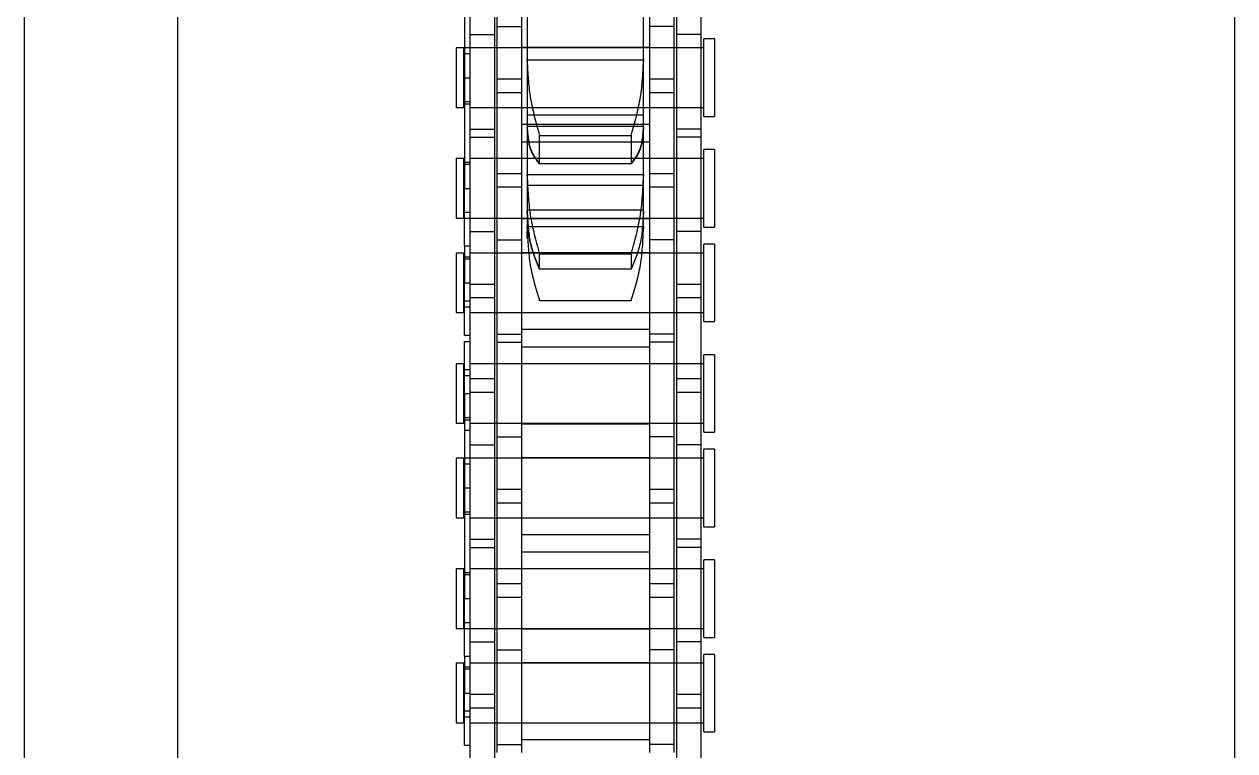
# Model space of a CAD drawing. Header units: metres. Extents: x 0 to 63075, y 0 to 44550.
# Drawn here: x 13957.4 to 14032.4, y 27807.5 to 27852.5 of the extents above; entities that cross this region are included whole.
import ezdxf

# ---------------------------------------------------------------- set-up
doc = ezdxf.new("R2010")
doc.units = ezdxf.units.M
doc.header["$LTSCALE"] = 75
doc.linetypes.add('HIDDEN2', pattern=[4.7625, 3.175, -1.5875])
for name, color, linetype in [('SDM', 7, 'Continuous'), ('SL4', 4, 'Continuous'), ('ST1', 7, 'HIDDEN2')]:
    doc.layers.add(name, color=color, linetype=linetype)

# ---------------------------------------------------------------- blocks, each defined once
blk = doc.blocks.new('A$Ca53c419a')
at = {"layer": 'SL4'}
for p, q in [((3664.713, 495.765), (2339.738, 495.765)), ((2339.738, 486.24), (3664.713, 486.24)), ((2339.738, 420.765), (3664.713, 420.765))]:
    blk.add_line(p, q, dxfattribs=at)
at = {"layer": 'ST1'}
for p, q in [((3664.713, 491.003), (2339.738, 491.003)), ((2339.738, 486.24), (3664.713, 486.24)), ((3383.172, 469), (3379.482, 469)), ((3379.482, 469), (3379.482, 468.526)), ((3383.172, 468.526), (3383.172, 469)), ((3389.02, 469), (3385.33, 469)), ((3385.33, 469), (3385.33, 468.526)), ((3389.02, 468.526), (3389.02, 469)), ((3395.872, 469), (3392.182, 469)), ((3392.182, 469), (3392.182, 468.526)), ((3395.872, 468.526), (3395.872, 469)), ((3401.72, 469), (3398.03, 469)), ((3398.03, 469), (3398.03, 468.526)), ((3401.72, 468.526), (3401.72, 469)), ((3408.572, 469), (3404.882, 469)), ((3404.882, 469), (3404.882, 468.526)), ((3408.572, 468.526), (3408.572, 469)), ((3414.42, 469), (3410.73, 469)), ((3410.73, 469), (3410.73, 468.526)), ((3414.42, 468.526), (3414.42, 469)), ((3421.272, 469), (3417.582, 469)), ((3417.582, 469), (3417.582, 468.526)), ((3421.272, 468.526), (3421.272, 469)), ((3380.395, 468.157), (3371.3, 468.157)), ((3378.096, 468.489), (3378.096, 468.157)), ((3378.096, 468.489), (3381.327, 468.489)), ((3379.482, 468.526), (3383.172, 468.526)), ((3379.482, 468.157), (3379.482, 466.637)), ((3379.482, 468.157), (3379.482, 453.659)), ((3379.851, 468.526), (3379.851, 468.157)), ((3380.22, 468.489), (3380.22, 468.157)), ((3381.255, 468.157), (3380.395, 468.157)), ((3380.395, 466.637), (3380.395, 468.157)), ((3390.35, 468.157), (3381.255, 468.157)), ((3381.255, 468.157), (3381.255, 466.637)), ((3381.327, 468.489), (3381.327, 468.157)), ((3383.623, 468.489), (3381.327, 468.489)), ((3382.803, 468.157), (3382.803, 468.526)), ((3382.946, 468.489), (3382.946, 468.157)), ((3383.172, 466.637), (3383.172, 468.157)), ((3383.172, 453.659), (3383.172, 468.157)), ((3383.623, 468.489), (3387.175, 468.489)), ((3383.623, 468.489), (3383.623, 468.157)), ((3384.502, 468.157), (3384.502, 466.637)), ((3385.33, 468.526), (3389.02, 468.526)), ((3385.33, 468.489), (3385.33, 466.637)), ((3385.33, 468.157), (3385.33, 453.659)), ((3385.699, 468.526), (3385.699, 468.157)), ((3387.175, 468.489), (3387.175, 468.157)), ((3399.875, 468.489), (3387.175, 468.489)), ((3388.651, 468.157), (3388.651, 468.526)), ((3388.794, 468.489), (3388.794, 468.157)), ((3389.02, 466.637), (3389.02, 468.157)), ((3389.02, 453.659), (3389.02, 468.157)), ((3390.35, 468.157), (3390.35, 466.637)), ((3396.7, 468.157), (3390.35, 468.157)), ((3390.852, 468.157), (3390.852, 466.637)), ((3392.182, 468.526), (3395.872, 468.526)), ((3392.182, 468.157), (3392.182, 466.637)), ((3392.182, 468.157), (3392.182, 453.659)), ((3392.408, 468.489), (3392.408, 468.157)), ((3392.551, 468.526), (3392.551, 468.157)), ((3394.027, 468.489), (3394.027, 468.157)), ((3395.503, 468.157), (3395.503, 468.526)), ((3395.872, 466.637), (3395.872, 468.489)), ((3395.872, 453.659), (3395.872, 468.157)), ((3396.7, 468.157), (3396.7, 466.637)), ((3405.795, 468.157), (3396.7, 468.157)), ((3397.579, 468.157), (3397.579, 468.489)), ((3398.03, 468.526), (3401.72, 468.526)), ((3398.03, 468.157), (3398.03, 466.637)), ((3398.03, 468.157), (3398.03, 453.659)), ((3398.256, 468.489), (3398.256, 468.157)), ((3398.399, 468.526), (3398.399, 468.157)), ((3399.875, 468.489), (3399.875, 468.157)), ((3399.875, 468.489), (3403.106, 468.489)), ((3399.947, 466.637), (3399.947, 468.157)), ((3400.807, 468.157), (3400.807, 466.637)), ((3400.982, 468.489), (3400.982, 468.157)), ((3401.351, 468.157), (3401.351, 468.526)), ((3401.72, 466.637), (3401.72, 468.157)), ((3401.72, 453.659), (3401.72, 468.157)), ((3403.106, 468.489), (3403.106, 468.157)), ((3403.496, 468.489), (3403.496, 468.157)), ((3403.496, 468.489), (3406.727, 468.489)), ((3404.882, 468.526), (3408.572, 468.526)), ((3404.882, 468.157), (3404.882, 466.637)), ((3404.882, 468.157), (3404.882, 453.659)), ((3405.251, 468.526), (3405.251, 468.157)), ((3405.62, 468.489), (3405.62, 468.157)), ((3406.655, 468.157), (3405.795, 468.157)), ((3405.795, 466.637), (3405.795, 468.157)), ((3415.75, 468.157), (3406.655, 468.157)), ((3406.655, 468.157), (3406.655, 466.637)), ((3406.727, 468.489), (3406.727, 468.157)), ((3409.023, 468.489), (3406.727, 468.489)), ((3408.203, 468.157), (3408.203, 468.526)), ((3408.346, 468.489), (3408.346, 468.157)), ((3408.572, 466.637), (3408.572, 468.157)), ((3408.572, 453.659), (3408.572, 468.157)), ((3409.023, 468.489), (3412.575, 468.489)), ((3409.023, 468.489), (3409.023, 468.157)), ((3409.902, 468.157), (3409.902, 466.637)), ((3410.73, 468.526), (3414.42, 468.526)), ((3410.73, 468.489), (3410.73, 466.637)), ((3410.73, 468.157), (3410.73, 453.659)), ((3411.099, 468.526), (3411.099, 468.157)), ((3412.575, 468.489), (3412.575, 468.157)), ((3425.275, 468.489), (3412.575, 468.489)), ((3414.051, 468.157), (3414.051, 468.526)), ((3414.194, 468.489), (3414.194, 468.157)), ((3414.42, 466.637), (3414.42, 468.157)), ((3414.42, 453.659), (3414.42, 468.157)), ((3415.75, 468.157), (3415.75, 466.637)), ((3422.1, 468.157), (3415.75, 468.157)), ((3416.252, 468.157), (3416.252, 466.637)), ((3417.582, 468.526), (3421.272, 468.526)), ((3417.582, 468.157), (3417.582, 466.637)), ((3417.582, 468.157), (3417.582, 453.659)), ((3417.808, 468.489), (3417.808, 468.157)), ((3417.951, 468.526), (3417.951, 468.157)), ((3419.427, 468.489), (3419.427, 468.157)), ((3420.903, 468.157), (3420.903, 468.526)), ((3421.272, 466.637), (3421.272, 468.489)), ((3421.272, 453.659), (3421.272, 468.157)), ((3422.1, 468.157), (3422.1, 466.637)), ((3431.195, 468.157), (3422.1, 468.157)), ((3380.395, 466.637), (3371.3, 466.637)), ((3381.255, 466.637), (3380.395, 466.637)), ((3390.35, 466.637), (3381.255, 466.637)), ((3396.7, 466.637), (3390.35, 466.637)), ((3405.795, 466.637), (3396.7, 466.637)), ((3406.655, 466.637), (3405.795, 466.637)), ((3415.75, 466.637), (3406.655, 466.637)), ((3422.1, 466.637), (3415.75, 466.637)), ((3431.195, 466.637), (3422.1, 466.637)), ((3384, 466.485), (3377.65, 466.485)), ((3378.152, 466.485), (3378.152, 464.965)), ((3379.482, 466.485), (3379.482, 464.965)), ((3383.172, 464.965), (3383.172, 466.485)), ((3384, 466.485), (3384, 464.965)), ((3393.095, 466.485), (3384, 466.485)), ((3385.33, 466.485), (3385.33, 464.965)), ((3387.247, 464.965), (3387.247, 466.485)), ((3388.107, 466.485), (3388.107, 464.965)), ((3389.02, 464.965), (3389.02, 466.485)), ((3392.182, 466.485), (3392.182, 464.965)), ((3393.955, 466.485), (3393.095, 466.485)), ((3393.095, 464.965), (3393.095, 466.485)), ((3403.05, 466.485), (3393.955, 466.485)), ((3393.955, 466.485), (3393.955, 464.965)), ((3395.872, 464.965), (3395.872, 466.485)), ((3397.202, 466.485), (3397.202, 464.965)), ((3398.03, 466.485), (3398.03, 464.965)), ((3401.72, 464.965), (3401.72, 466.485)), ((3403.05, 466.485), (3403.05, 464.965)), ((3409.4, 466.485), (3403.05, 466.485)), ((3403.552, 466.485), (3403.552, 464.965)), ((3404.882, 466.485), (3404.882, 464.965)), ((3408.572, 464.965), (3408.572, 466.485)), ((3409.4, 466.485), (3409.4, 464.965)), ((3418.495, 466.485), (3409.4, 466.485)), ((3410.73, 466.485), (3410.73, 464.965)), ((3412.647, 464.965), (3412.647, 466.485)), ((3413.507, 466.485), (3413.507, 464.965)), ((3414.42, 464.965), (3414.42, 466.485)), ((3417.582, 466.485), (3417.582, 464.965)), ((3419.355, 466.485), (3418.495, 466.485)), ((3418.495, 464.965), (3418.495, 466.485)), ((3428.45, 466.485), (3419.355, 466.485)), ((3419.355, 466.485), (3419.355, 464.965)), ((3421.272, 464.965), (3421.272, 466.485)), ((3422.602, 466.485), (3422.602, 464.965)), ((3384, 464.965), (3377.65, 464.965)), ((3378.435, 457.035), (3378.435, 464.965)), ((3379.482, 464.965), (3379.482, 457.035)), ((3383.172, 457.035), (3383.172, 464.965)), ((3383.215, 464.965), (3383.215, 457.035)), ((3393.095, 464.965), (3384, 464.965)), ((3385.287, 457.035), (3385.287, 464.965)), ((3385.33, 464.965), (3385.33, 457.035)), ((3389.02, 457.035), (3389.02, 464.965)), ((3390.067, 464.965), (3390.067, 457.035)), ((3391.135, 457.035), (3391.135, 464.965)), ((3392.182, 464.965), (3392.182, 457.035)), ((3393.955, 464.965), (3393.095, 464.965)), ((3403.05, 464.965), (3393.955, 464.965)), ((3395.872, 457.035), (3395.872, 464.965)), ((3395.915, 464.965), (3395.915, 457.035)), ((3397.987, 457.035), (3397.987, 464.965)), ((3398.03, 464.965), (3398.03, 457.035)), ((3401.72, 457.035), (3401.72, 464.965)), ((3402.767, 464.965), (3402.767, 457.035)), ((3409.4, 464.965), (3403.05, 464.965)), ((3403.835, 457.035), (3403.835, 464.965)), ((3404.882, 464.965), (3404.882, 457.035)), ((3408.572, 457.035), (3408.572, 464.965)), ((3408.615, 464.965), (3408.615, 457.035)), ((3418.495, 464.965), (3409.4, 464.965)), ((3409.468, 464.596), (3409.948, 464.605)), ((3410.088, 464.605), (3409.948, 464.605)), ((3410.215, 464.605), (3410.088, 464.605)), ((3410.088, 464.605), (3410.215, 464.605)), ((3410.215, 464.605), (3410.215, 457.395)), ((3411.145, 464.605), (3410.215, 464.605)), ((3410.687, 457.035), (3410.687, 464.965)), ((3410.73, 464.965), (3410.73, 457.035)), ((3413.31, 464.605), (3411.145, 464.605)), ((3411.254, 464.605), (3411.254, 457.395)), ((3412.752, 457.395), (3412.752, 464.605)), ((3413.438, 464.605), (3413.31, 464.605)), ((3413.31, 464.605), (3413.438, 464.605)), ((3413.438, 464.605), (3413.438, 457.395)), ((3416.352, 464.605), (3413.438, 464.605)), ((3414.42, 457.035), (3414.42, 464.965)), ((3415.467, 464.965), (3415.467, 457.035)), ((3420.42, 464.605), (3416.352, 464.605)), ((3416.43, 464.605), (3416.43, 457.395)), ((3416.535, 457.035), (3416.535, 464.965)), ((3417.099, 457.395), (3417.099, 464.605)), ((3417.582, 464.965), (3417.582, 457.035)), ((3419.355, 464.965), (3418.495, 464.965)), ((3428.45, 464.965), (3419.355, 464.965)), ((3420.536, 464.605), (3420.42, 464.605)), ((3420.42, 464.605), (3420.536, 464.605)), ((3420.536, 464.605), (3420.536, 457.395)), ((3425.081, 464.605), (3420.536, 464.605)), ((3421.272, 457.035), (3421.272, 464.965)), ((3421.315, 464.965), (3421.315, 457.035)), ((3405.615, 463.843), (3405.639, 463.843)), ((3405.615, 458.157), (3405.615, 463.843)), ((3405.639, 463.843), (3405.639, 458.157)), ((3407.577, 463.843), (3408.515, 463.843)), ((3407.577, 458.157), (3407.577, 463.843)), ((3408.515, 463.843), (3408.515, 458.157)), ((3414.096, 463.843), (3415.859, 463.843)), ((3414.096, 458.157), (3414.096, 463.843)), ((3415.859, 463.843), (3415.859, 458.157)), ((3405.639, 458.157), (3405.615, 458.157)), ((3408.515, 458.157), (3407.577, 458.157)), ((3415.859, 458.157), (3414.096, 458.157)), ((3384, 457.035), (3377.65, 457.035)), ((3378.152, 455.515), (3378.152, 457.035)), ((3379.482, 457.035), (3379.482, 455.515)), ((3383.172, 455.515), (3383.172, 457.035)), ((3384, 455.515), (3384, 457.035)), ((3393.095, 457.035), (3384, 457.035)), ((3385.33, 457.035), (3385.33, 455.515)), ((3387.247, 455.515), (3387.247, 457.035)), ((3388.107, 457.035), (3388.107, 455.515)), ((3389.02, 455.515), (3389.02, 457.035)), ((3392.182, 457.035), (3392.182, 455.515)), ((3393.955, 457.035), (3393.095, 457.035)), ((3393.095, 455.515), (3393.095, 457.035)), ((3403.05, 457.035), (3393.955, 457.035)), ((3393.955, 457.035), (3393.955, 455.515)), ((3395.872, 455.515), (3395.872, 457.035)), ((3397.202, 455.515), (3397.202, 457.035)), ((3398.03, 457.035), (3398.03, 455.515)), ((3401.72, 455.515), (3401.72, 457.035)), ((3403.05, 455.515), (3403.05, 457.035)), ((3409.4, 457.035), (3403.05, 457.035)), ((3403.552, 455.515), (3403.552, 457.035)), ((3404.882, 457.035), (3404.882, 455.515)), ((3408.572, 455.515), (3408.572, 457.035)), ((3409.4, 455.515), (3409.4, 457.035)), ((3418.495, 457.035), (3409.4, 457.035)), ((3409.948, 457.395), (3410.088, 457.395)), ((3410.088, 457.395), (3410.215, 457.395)), ((3410.215, 457.395), (3410.088, 457.395)), ((3410.215, 457.395), (3411.145, 457.395)), ((3410.73, 457.035), (3410.73, 455.515)), ((3411.145, 457.395), (3413.31, 457.395)), ((3412.647, 455.515), (3412.647, 457.035)), ((3413.31, 457.395), (3413.438, 457.395)), ((3413.438, 457.395), (3413.31, 457.395)), ((3413.438, 457.395), (3416.352, 457.395)), ((3413.507, 457.035), (3413.507, 455.515)), ((3414.42, 455.515), (3414.42, 457.035)), ((3416.352, 457.395), (3420.42, 457.395)), ((3417.582, 457.035), (3417.582, 455.515)), ((3419.355, 457.035), (3418.495, 457.035)), ((3418.495, 455.515), (3418.495, 457.035)), ((3428.45, 457.035), (3419.355, 457.035)), ((3419.355, 457.035), (3419.355, 455.515)), ((3420.42, 457.395), (3420.536, 457.395)), ((3420.536, 457.395), (3420.42, 457.395)), ((3420.536, 457.395), (3425.081, 457.395)), ((3421.272, 455.515), (3421.272, 457.035)), ((3422.602, 455.515), (3422.602, 457.035)), ((3380.395, 455.363), (3371.3, 455.363)), ((3384, 455.515), (3377.65, 455.515)), ((3379.482, 455.363), (3379.482, 453.843)), ((3381.255, 455.363), (3380.395, 455.363)), ((3380.395, 453.843), (3380.395, 455.363)), ((3390.35, 455.363), (3381.255, 455.363)), ((3381.255, 455.363), (3381.255, 453.843)), ((3383.172, 453.843), (3383.172, 455.363)), ((3393.095, 455.515), (3384, 455.515)), ((3384.502, 453.843), (3384.502, 455.363)), ((3385.33, 455.363), (3385.33, 453.843)), ((3389.02, 453.843), (3389.02, 455.363)), ((3390.35, 453.843), (3390.35, 455.363)), ((3396.7, 455.363), (3390.35, 455.363)), ((3390.852, 453.843), (3390.852, 455.363)), ((3392.182, 455.363), (3392.182, 453.843)), ((3393.955, 455.515), (3393.095, 455.515)), ((3403.05, 455.515), (3393.955, 455.515)), ((3395.872, 453.843), (3395.872, 455.363)), ((3396.7, 453.843), (3396.7, 455.363)), ((3405.795, 455.363), (3396.7, 455.363)), ((3398.03, 455.363), (3398.03, 453.843)), ((3399.947, 453.843), (3399.947, 455.363)), ((3400.807, 455.363), (3400.807, 453.843)), ((3401.72, 453.843), (3401.72, 455.363)), ((3409.4, 455.515), (3403.05, 455.515)), ((3404.882, 455.363), (3404.882, 453.843)), ((3406.655, 455.363), (3405.795, 455.363)), ((3405.795, 453.843), (3405.795, 455.363)), ((3415.75, 455.363), (3406.655, 455.363)), ((3406.655, 455.363), (3406.655, 453.843)), ((3408.572, 453.843), (3408.572, 455.363)), ((3418.495, 455.515), (3409.4, 455.515)), ((3409.902, 453.843), (3409.902, 455.363)), ((3410.73, 455.363), (3410.73, 453.843)), ((3414.42, 453.843), (3414.42, 455.363)), ((3415.75, 453.843), (3415.75, 455.363)), ((3422.1, 455.363), (3415.75, 455.363)), ((3416.252, 453.843), (3416.252, 455.363)), ((3417.582, 455.363), (3417.582, 453.843)), ((3419.355, 455.515), (3418.495, 455.515)), ((3428.45, 455.515), (3419.355, 455.515)), ((3421.272, 453.843), (3421.272, 455.363)), ((3422.1, 453.843), (3422.1, 455.363)), ((3431.195, 455.363), (3422.1, 455.363)), ((3380.395, 453.843), (3371.3, 453.843)), ((3381.255, 453.843), (3380.395, 453.843)), ((3390.35, 453.843), (3381.255, 453.843)), ((3396.7, 453.843), (3390.35, 453.843)), ((3405.795, 453.843), (3396.7, 453.843)), ((3406.655, 453.843), (3405.795, 453.843)), ((3415.75, 453.843), (3406.655, 453.843)), ((3422.1, 453.843), (3415.75, 453.843)), ((3431.195, 453.843), (3422.1, 453.843)), ((3378.929, 453.659), (3383.726, 453.659)), ((3378.929, 453.659), (3378.929, 453)), ((3383.726, 453), (3383.726, 453.659)), ((3384.777, 453.659), (3389.574, 453.659)), ((3384.777, 453.659), (3384.777, 453)), ((3389.574, 453), (3389.574, 453.659)), ((3391.629, 453.659), (3396.426, 453.659)), ((3391.629, 453.659), (3391.629, 453)), ((3396.426, 453), (3396.426, 453.659)), ((3397.477, 453.659), (3402.274, 453.659)), ((3397.477, 453.659), (3397.477, 453)), ((3402.274, 453), (3402.274, 453.659)), ((3404.329, 453.659), (3409.126, 453.659)), ((3404.329, 453.659), (3404.329, 453)), ((3409.126, 453), (3409.126, 453.659)), ((3410.177, 453.659), (3414.974, 453.659)), ((3410.177, 453.659), (3410.177, 453)), ((3414.974, 453), (3414.974, 453.659)), ((3417.029, 453.659), (3421.826, 453.659)), ((3417.029, 453.659), (3417.029, 453)), ((3421.826, 453), (3421.826, 453.659)), ((3383.726, 453), (3378.929, 453)), ((3389.574, 453), (3384.777, 453)), ((3396.426, 453), (3391.629, 453)), ((3402.274, 453), (3397.477, 453)), ((3409.126, 453), (3404.329, 453)), ((3414.974, 453), (3410.177, 453)), ((3421.826, 453), (3417.029, 453))]:
    blk.add_line(p, q, dxfattribs=at)
for points, knots in [([(3410.088, 464.605), (3409.323, 464.57), (3407.742, 464.496), (3406.354, 464.065), (3405.639, 463.843)], [0, 0, 0, 0, 0.484725, 1, 1, 1, 1]), ([(3407.577, 463.843), (3408.115, 464.065), (3409.16, 464.496), (3410.497, 464.57), (3411.145, 464.605)], [0, 0, 0, 0, 0.5152637, 1, 1, 1, 1]), ([(3411.145, 464.605), (3410.497, 464.57), (3409.16, 464.496), (3408.115, 464.065), (3407.577, 463.843)], [0, 0, 0, 0, 0.4847361, 1, 1, 1, 1]), ([(3413.31, 464.605), (3412.518, 464.57), (3410.886, 464.496), (3409.321, 464.065), (3408.515, 463.843)], [0, 0, 0, 0, 0.484722, 1, 1, 1, 1]), ([(3414.096, 463.843), (3414.392, 464.065), (3414.967, 464.496), (3415.899, 464.57), (3416.352, 464.605)], [0, 0, 0, 0, 0.515263, 1, 1, 1, 1]), ([(3416.352, 464.605), (3415.899, 464.57), (3414.967, 464.496), (3414.392, 464.065), (3414.096, 463.843)], [0, 0, 0, 0, 0.484737, 1, 1, 1, 1]), ([(3420.42, 464.605), (3419.699, 464.57), (3418.211, 464.496), (3416.659, 464.065), (3415.859, 463.843)], [0, 0, 0, 0, 0.484736, 1, 1, 1, 1]), ([(3405.639, 458.157), (3406.354, 457.935), (3407.742, 457.504), (3409.322, 457.43), (3410.088, 457.395)], [0, 0, 0, 0, 0.515254, 1, 1, 1, 1]), ([(3411.145, 457.395), (3410.497, 457.43), (3409.16, 457.504), (3408.115, 457.935), (3407.577, 458.157)], [0, 0, 0, 0, 0.484736, 1, 1, 1, 1]), ([(3408.515, 458.157), (3409.321, 457.935), (3410.886, 457.504), (3412.518, 457.43), (3413.31, 457.395)], [0, 0, 0, 0, 0.515256, 1, 1, 1, 1]), ([(3416.352, 457.395), (3415.899, 457.43), (3414.967, 457.504), (3414.392, 457.935), (3414.096, 458.157)], [0, 0, 0, 0, 0.484737, 1, 1, 1, 1]), ([(3414.096, 458.157), (3414.392, 457.935), (3414.967, 457.504), (3415.899, 457.43), (3416.352, 457.395)], [0, 0, 0, 0, 0.5152633, 1, 1, 1, 1]), ([(3415.859, 458.157), (3416.659, 457.935), (3418.211, 457.504), (3419.699, 457.43), (3420.42, 457.395)], [0, 0, 0, 0, 0.515264, 1, 1, 1, 1])]:
    blk.add_open_spline(points, degree=3, knots=knots, dxfattribs=at)

msp = doc.modelspace()

# ---------------------------------------------------------------- block references
at = {"layer": 'SDM', "rotation": 90}
msp.add_blockref('A$Ca53c419a', (14453.134, 24429.769), dxfattribs=at)

doc.saveas('drawing.dxf')
